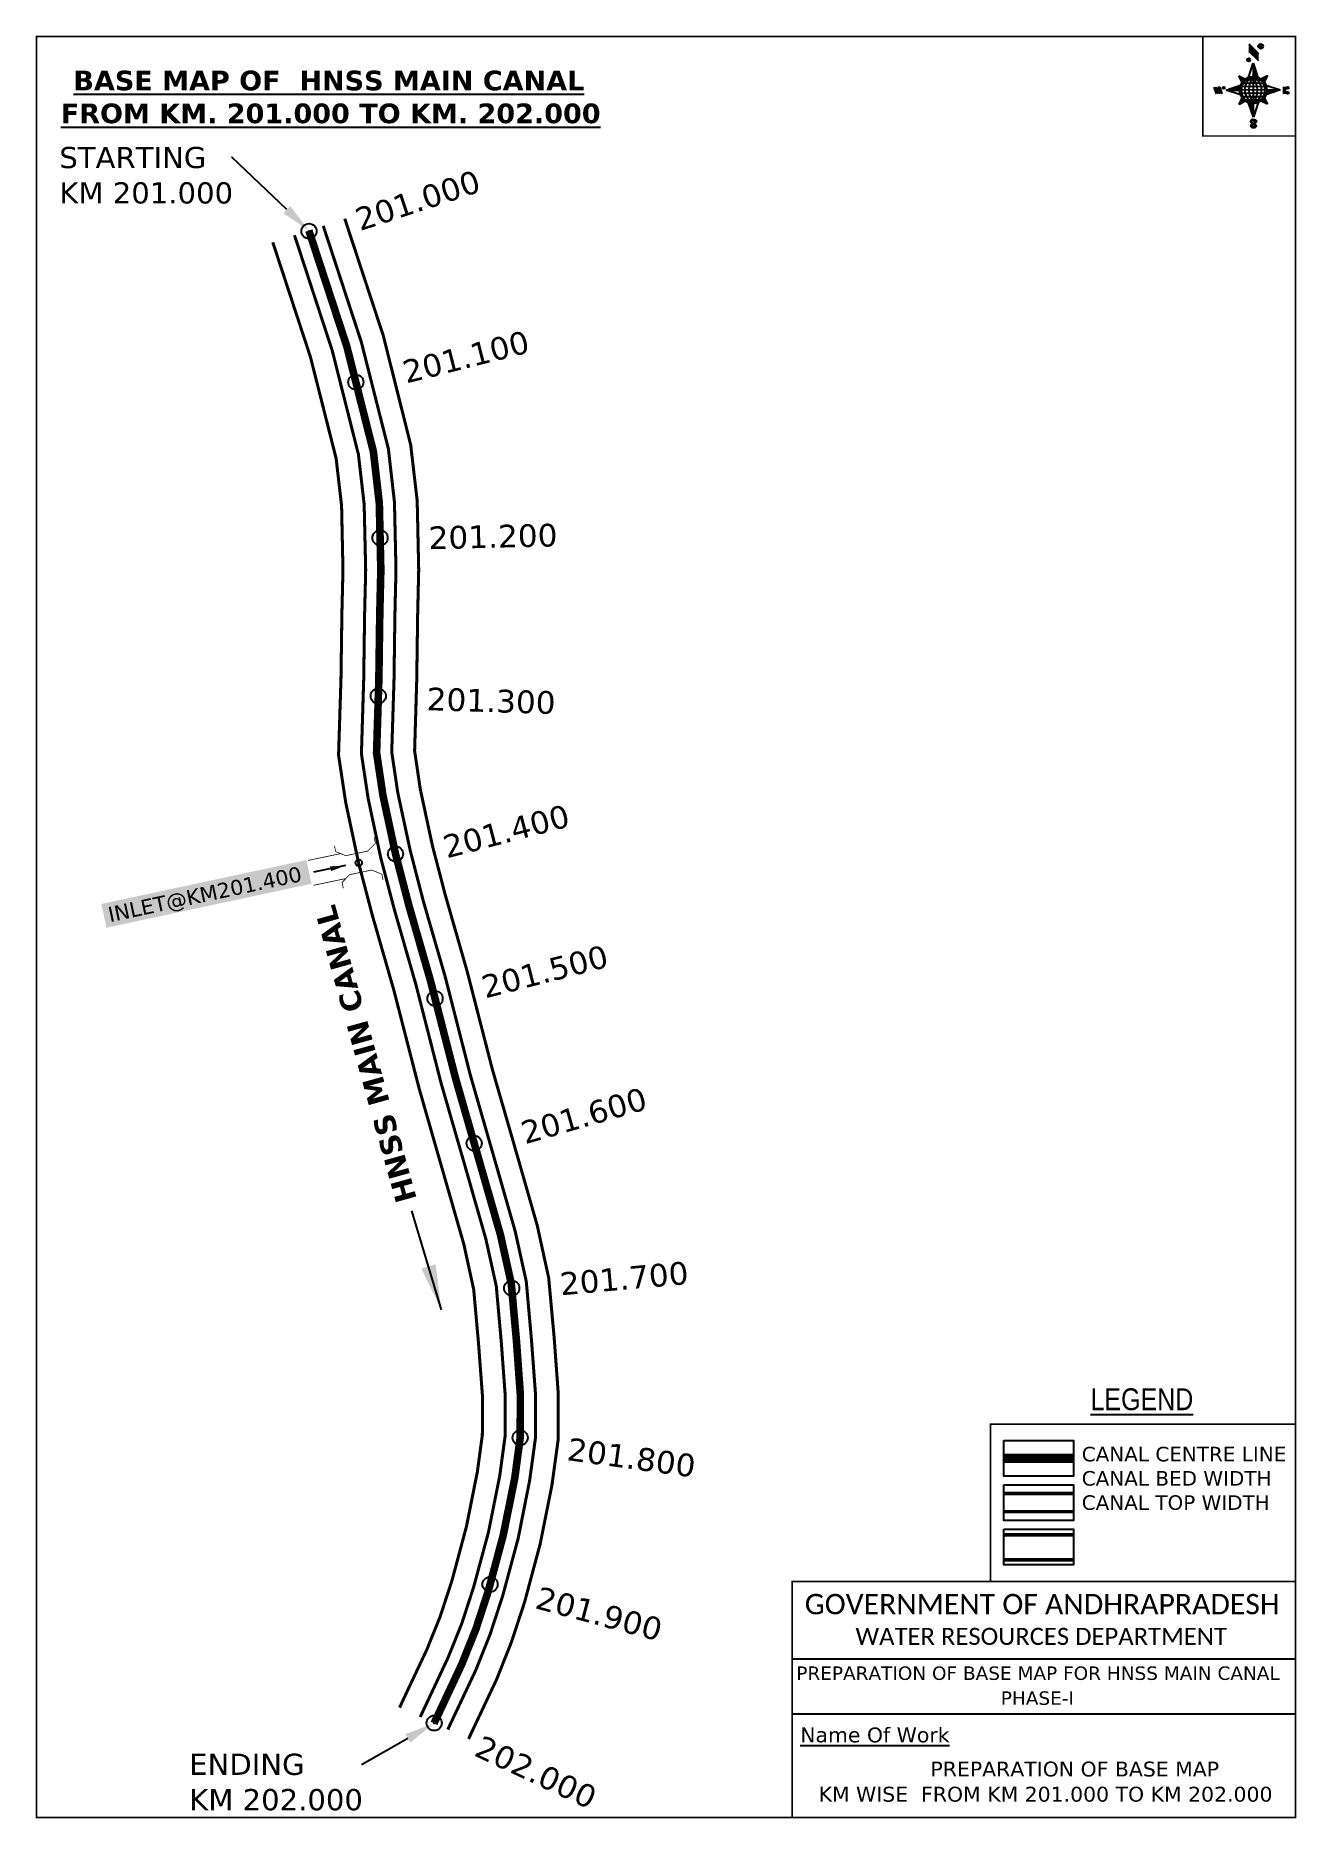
# Model space of a CAD drawing. Header units: inches. Extents: x 741984 to 745741, y 1640874 to 1644983.
# Drawn here: x 741984 to 742816, y 1640874 to 1642050 of the extents above.
import ezdxf
from ezdxf import colors
from ezdxf.entities.mleader import LeaderData, LeaderLine
from ezdxf.enums import TextEntityAlignment as Align
from ezdxf.math import Vec2, Vec3

# ---------------------------------------------------------------- set-up
doc = ezdxf.new("R2010")
doc.units = ezdxf.units.IN
doc.header["$MEASUREMENT"] = 0
doc.header["$PDMODE"] = 32
doc.header["$PDSIZE"] = 10
doc.linetypes.add('HIDDEN2', pattern=[0.1875, 0.125, -0.0625])
for name, color, linetype in [('AQUADUCT', 1, 'Continuous'), ('bord', 1, 'Continuous'), ('CANAL1', 1, 'Continuous'), ('CSMark', 72, 'Continuous'), ('DCBMS', 232, 'Continuous'), ('PAGE', 7, 'Continuous'), ('STRUCTURE', 5, 'Continuous'), ('TEXT', 7, 'Continuous')]:
    doc.layers.add(name, color=color, linetype=linetype)
doc.styles.add('ARIALN', font='ARIALN_1.TTF')
doc.styles.get("Standard").update_dxf_attribs({"font": 'verdana_0.ttf'})
doc.dimstyles.get("Standard").update_dxf_attribs({"dimtxt": 0.18, "dimasz": 0.18, "dimexe": 0.18, "dimexo": 0.0625, "dimgap": 0.09, "dimtad": 0, "dimtih": 1, "dimtoh": 1, "dimdec": 4, "dimzin": 0, "dimdsep": 46, "dimtxsty": 'Standard', "dimcen": 0.09, "dimadec": 0, "dimazin": 0, "dimtfac": 1, "dimtdec": 4, "dimtofl": 0, "dimtmove": 0, "dimatfit": 3, "dimfxl": 0, "dimtolj": 1, "dimtzin": 0, "dimarcsym": 0})
pattern_1 = [(267.297113149, (-8720374.938, 50637915.138), (10.5367255337, -0.497431438), [])]
pattern_2 = [(357.297113149, (-8720374.938, 50637915.138), (0.497431438, 10.5367255337), [])]

# ---------------------------------------------------------------- blocks, each defined once
blk = doc.blocks.new('*X16')
at = {"color": 0, "linetype": 'Continuous'}
for p, q in [((6321.6, 240.5), (6322.3, 241.2)), ((6321.6, 240.3), (6322.3, 241)), ((6321.6, 240.1), (6322.3, 240.8)), ((6321.6, 239.9), (6322.4, 240.7)), ((6321.6, 239.8), (6322.4, 240.6)), ((6321.6, 239.6), (6322.5, 240.5)), ((6321.6, 239.4), (6322.5, 240.3)), ((6321.6, 239.2), (6322.6, 240.2)), ((6321.7, 239.1), (6322.6, 240.1)), ((6321.8, 240.8), (6322.4, 241.4)), ((6321.8, 239), (6322.7, 240)), ((6321.8, 239), (6322.8, 239.9)), ((6321.9, 238.9), (6322.9, 239.8)), ((6322, 238.8), (6323, 239.7)), ((6322.1, 241.3), (6322.4, 241.6)), ((6322.1, 238.7), (6323.1, 239.6)), ((6322.2, 238.6), (6323.1, 239.6)), ((6322.3, 238.5), (6323.2, 239.5)), ((6322.4, 238.5), (6323.3, 239.4)), ((6322.5, 238.4), (6323.4, 239.3)), ((6322.7, 238.4), (6323.6, 239.3)), ((6322.8, 238.3), (6323.7, 239.2)), ((6322.9, 238.3), (6323.8, 239.1)), ((6323.1, 238.2), (6323.9, 239.1)), ((6323.2, 238.2), (6324, 239)), ((6323.3, 238.2), (6324.2, 239)), ((6323.5, 238.1), (6324.3, 238.9)), ((6323.7, 238.1), (6324.4, 238.9)), ((6323.8, 238.1), (6324.6, 238.8)), ((6324.1, 238.2), (6324.7, 238.8)), ((6324.3, 238.3), (6324.9, 238.8)), ((6324.6, 238.3), (6325.1, 238.8)), ((6324.8, 238.4), (6325.2, 238.8)), ((6325.1, 238.5), (6325.4, 238.8)), ((6325.4, 238.6), (6325.6, 238.8))]:
    blk.add_line(p, q, dxfattribs=at)
blk = doc.blocks.new('*X15')
at = {"color": 0, "linetype": 'Continuous'}
for p, q in [((6324.4, 240.3), (6324.5, 240.4)), ((6324.6, 240.3), (6324.8, 240.5)), ((6324.7, 240.2), (6325, 240.5)), ((6324.8, 240.2), (6325.2, 240.6)), ((6325, 240.1), (6325.5, 240.6)), ((6325.1, 240.1), (6325.6, 240.6)), ((6325.2, 240), (6325.8, 240.6)), ((6325.3, 240), (6326, 240.6)), ((6325.4, 239.9), (6326.1, 240.6)), ((6325.5, 239.8), (6326.2, 240.5)), ((6325.6, 239.8), (6326.3, 240.5)), ((6325.7, 239.7), (6326.5, 240.4)), ((6325.9, 239.6), (6326.6, 240.3)), ((6326, 239.5), (6326.7, 240.3)), ((6326, 239.4), (6326.8, 240.2)), ((6326.1, 239.3), (6327, 240.2)), ((6326.2, 239.3), (6327.1, 240.1)), ((6326.3, 239.2), (6327.1, 240)), ((6326.4, 239.1), (6327.2, 239.9)), ((6326.5, 239), (6327.3, 239.8)), ((6326.5, 238.9), (6327.4, 239.7)), ((6326.6, 238.8), (6327.5, 239.6)), ((6326.7, 238.7), (6327.5, 239.5)), ((6326.8, 238.6), (6327.6, 239.4)), ((6326.8, 238.5), (6327.7, 239.3)), ((6326.8, 236.5), (6327.4, 237)), ((6326.9, 238.3), (6327.8, 239.2)), ((6326.9, 238.2), (6327.9, 239.1)), ((6326.9, 236.8), (6327.6, 237.4)), ((6327, 238.1), (6327.8, 239)), ((6327, 237.9), (6327.8, 238.8)), ((6327, 237.8), (6327.8, 238.6)), ((6327, 237.6), (6327.8, 238.4)), ((6327, 237.4), (6327.8, 238.2)), ((6327, 237.3), (6327.8, 238)), ((6327, 237.1), (6327.8, 237.9))]:
    blk.add_line(p, q, dxfattribs=at)
blk = doc.blocks.new('H')
at = {"layer": 'bord', "extrusion": (0.000427885, 0.004792, 0.999988)}
h = blk.add_hatch(dxfattribs=at)
h.set_pattern_fill('LINE', color=8, scale=84.387686, angle=-2.7029, style=0)
h.set_pattern_definition(pattern_2)
h.paths.add_polyline_path([(-492, 786, -0.090992), (-448, 775), (-486, 912)])
h = blk.add_hatch(dxfattribs=at)
h.set_pattern_fill('LINE', color=8, scale=84.387686, angle=-92.7029, style=0)
h.set_pattern_definition(pattern_1)
h.paths.add_polyline_path([(-625, 665, -0.090992), (-615, 710), (-751, 671)])
h = blk.add_hatch(dxfattribs=at)
h.set_pattern_fill('LINE', color=8, scale=84.387686, angle=-2.7029, style=0)
h.set_pattern_definition(pattern_2)
h.paths.add_polyline_path([(-504, 533, -0.090992), (-549, 543), (-510, 406)])
h = blk.add_hatch(dxfattribs=at)
h.set_pattern_fill('LINE', color=8, scale=84.387686, angle=-92.7029, style=0)
h.set_pattern_definition(pattern_1)
h.paths.add_polyline_path([(-246, 647), (-372, 653, -0.090992), (-382, 609)])
for p, q in [((-519, 1020, -1217), (-435, 927, -1216)), ((-516, 1087, -1217), (-432, 994, -1217)), ((-538, 774, -1216), (-487, 906, -1216)), ((-487, 906, -1216), (-493, 780, -1216)), ((-487, 906, -1216), (-448, 769, -1216)), ((-865, 701, -1215), (-847, 638, -1215)), ((-847, 700, -1215), (-829, 637, -1215)), ((-829, 699, -1215), (-811, 636, -1215)), ((-829, 699, -1215), (-811, 698, -1215)), ((-811, 698, -1215), (-794, 635, -1215)), ((-752, 665, -1215), (-615, 704, -1215)), ((-627, 794, -1216), (-567, 760, -1216)), ((-627, 794, -1216), (-584, 747, -1215)), ((-599, 731, -1215), (-627, 794, -1216)), ((-421, 753, -1216), (-359, 781, -1216)), ((-359, 781, -1216), (-405, 739, -1216)), ((-359, 781, -1216), (-392, 721, -1215)), ((-379, 693, -1215), (-246, 641, -1215)), ((-213, 669, -1215), (-217, 601, -1215)), ((-752, 665, -1215), (-625, 659, -1215)), ((-619, 614, -1215), (-752, 665, -1215)), ((-639, 526, -1214), (-606, 585, -1215)), ((-639, 526, -1214), (-593, 568, -1215)), ((-577, 553, -1215), (-639, 526, -1214)), ((-511, 400, -1214), (-549, 537, -1214)), ((-460, 533, -1215), (-511, 400, -1214)), ((-505, 527, -1214), (-511, 400, -1214)), ((-371, 513, -1214), (-431, 546, -1215)), ((-371, 513, -1214), (-414, 560, -1215)), ((-399, 576, -1215), (-371, 513, -1214)), ((-246, 641, -1215), (-383, 603, -1215)), ((-373, 647, -1215), (-246, 641, -1215)), ((-197, 600, -1215), (-194, 668, -1215))]:
    blk.add_line(p, q, dxfattribs=at)
at = {"layer": 'bord', "color": 8, "linetype": 'ByBlock', "extrusion": (0.000427885, 0.004792, 0.999988)}
for p, q in [((-375, 679, -1215), (-620, 691, -1215)), ((-386, 711, -1215), (-605, 722, -1215)), ((-411, 744, -1216), (-578, 752, -1216)), ((-493, 780, -1216), (-505, 527, -1214)), ((-373, 647, -1215), (-625, 659, -1215)), ((-378, 616, -1215), (-623, 628, -1215)), ((-392, 585, -1215), (-611, 595, -1215)), ((-420, 555, -1215), (-587, 562, -1215))]:
    blk.add_line(p, q, dxfattribs=at)
at = {"layer": 'bord', "extrusion": (0.000427885, 0.004792, 0.999988), "elevation": -1212}
for points, const_width in [([(-522, 960), (-516, 1093)], 1.61), ([(-434, 933), (-428, 1066)], 1.61), ([(-870, 707), (-846, 706)], 0.642), ([(-829, 643), (-821, 678)], 0.642), ([(-793, 641), (-782, 694)], 0.642), ([(-223, 676), (-174, 673)], 0.706), ([(-829, 643), (-855, 644)], 0.642), ([(-811, 642), (-784, 641)], 0.642), ([(-177, 605), (-226, 607)], 0.706), ([(-195, 645), (-185, 644)], 0.706)]:
    blk.add_lwpolyline(points, dxfattribs=dict(at, const_width=const_width))
for points, const_width in [([(-414, 1073, 1), (-398, 1058, 1)], 22.3), ([(-530, 950, 1), (-520, 939, 1)], 14.8), ([(-776, 697, 1), (-769, 690, 1)], 8.9), ([(-180, 618, 1), (-173, 611, 1)], 9.79), ([(-178, 667, 1), (-171, 660, 1)], 9.79), ([(-490, 362, 1), (-498, 369, 1)], 11.1), ([(-525, 322, 1), (-533, 329, 1)], 11.1)]:
    blk.add_lwpolyline(points, format="xyb", close=True, dxfattribs=dict(at, const_width=const_width))
for points in [[(-537, 317), (-531, 310), (-520, 307), (-505, 307), (-494, 310), (-486, 318), (-487, 326), (-491, 333), (-494, 336), (-503, 341), (-522, 347), (-530, 352), (-534, 355), (-537, 363), (-537, 373), (-530, 381), (-520, 384), (-504, 384), (-493, 380), (-487, 373)], [(-522, 348), (-526, 354), (-528, 361), (-528, 371), (-526, 375), (-521, 381), (-515, 384)], [(-505, 307), (-499, 312), (-497, 319), (-497, 327), (-501, 335), (-509, 343)]]:
    blk.add_lwpolyline(points, dxfattribs=at)
at = {"layer": 'bord', "extrusion": (0.000427885, 0.004792, 0.999988)}
for centre, radius in [((-406, 1065, -1212), 22.3), ((-525, 944, -1212), 14.8), ((-773, 694, -1212), 8.9), ((-498, 659, -1212), 127), ((-177, 615, -1212), 9.79), ((-174, 663, -1212), 9.79), ((-494, 365, -1212), 11.1), ((-529, 325, -1212), 11.1)]:
    blk.add_circle(centre, radius, dxfattribs=at)
at = {"layer": 'bord', "color": 8, "linetype": 'ByBlock', "extrusion": (0.000427885, 0.004792, 0.999988)}
for centre, radius, start, end in [((-482, 658, -1212), 128, 94.9254, 259.6691), ((-437, 656, -1212), 141, 113.2864, 241.308), ((-316, 651, -1212), 222, 142.5892, 212.0053), ((-560, 662, -1212), 141, 293.2864, 61.308), ((-681, 668, -1212), 222, 322.5892, 32.0053), ((-515, 660, -1212), 128, 274.9254, 79.6691)]:
    blk.add_arc(centre, radius, start, end, dxfattribs=at)
at = {"layer": 'bord', "extrusion": (0.000427885, 0.004792, 0.999988)}
for points in [[(-516, 1093, -1212), (-431, 1000, -1212), (-519, 1026, -1212), (-434, 933, -1212)], [(-864, 707, -1212), (-846, 706, -1212), (-846, 644, -1212), (-829, 643, -1212)], [(-829, 705, -1212), (-811, 704, -1212), (-811, 642, -1212), (-793, 641, -1212)], [(-193, 674, -1212), (-197, 606, -1212), (-213, 675, -1212), (-216, 607, -1212)]]:
    blk.add_solid(points, dxfattribs=at)
at = {"layer": 'bord', "extrusion": (0.000427885, 0.004792, 0.999988), "xscale": 7.977342409717546, "yscale": 7.977342408231451, "zscale": 7.977342408476333, "rotation": 138.0840426661453}
for name, p in [('*X15', (38301, -31929, -1212)), ('*X16', (38314, -31951, -1212))]:
    blk.add_blockref(name, p, dxfattribs=at)
blk = doc.blocks.new('IN')
at = {"layer": 'STRUCTURE', "color": 190, "const_width": 0.5}
for points in [[(763895.1, 1696672), (763895.1, 1696668), (763889.1, 1696664), (763881.7, 1696664), (763874.3, 1696664), (763868.3, 1696668), (763868.3, 1696672)], [(763871.3, 1696666), (763849.3, 1696666)], [(763871.3, 1696649.2), (763849.3, 1696649.2)], [(763868.3, 1696643.2), (763868.3, 1696647.2), (763874.3, 1696651.2), (763881.7, 1696651.2), (763881.7, 1696651.2), (763881.7, 1696651.2), (763889.1, 1696651.2), (763895.1, 1696647.2), (763895.1, 1696643.2)]]:
    blk.add_lwpolyline(points, dxfattribs=at)
at = {"layer": 'STRUCTURE', "color": 0}
blk.add_circle((763881.7, 1696657.6), 2.11, dxfattribs=at)
blk.add_leader([(763872.7, 1696657.6), (763851.2, 1696657.6)], dimstyle='Standard', override={"dimasz": 10, "dimgap": 0.09, "dimtad": 0}, dxfattribs=at)

msp = doc.modelspace()

# ---------------------------------------------------------------- linework, layer by layer
at = {"color": 3}
for p in [(742164.5, 1641921.1), (742195.4, 1641821.4), (742211.4, 1641718.7), (742210.2, 1641614.3), (742221.6, 1641510.1), (742247.7, 1641414.7), (742273.5, 1641319.2), (742298.3, 1641223.6), (742303.9, 1641124.9), (742284, 1641028.1), (742247.1, 1640936.6)]:
    msp.add_point(p, dxfattribs=at)
at = {"layer": 'CANAL1', "color": 1, "linetype": 'HIDDEN2', "ltscale": 100, "const_width": 5}
msp.add_lwpolyline([(742164.4, 1641921.5), (742189.4, 1641845.2), (742207, 1641775.6), (742210.9, 1641741.5), (742211.9, 1641697.5), (742211.2, 1641668.4), (742210.6, 1641625.4), (742209.1, 1641576.8), (742213.3, 1641548.7), (742221.6, 1641510.1), (742230.4, 1641476.2), (742244.6, 1641426.7), (742261.4, 1641361.4), (742278.7, 1641301.2), (742290.9, 1641258.6), (742298, 1641226.5), (742301.4, 1641189), (742304, 1641153.1), (742303.9, 1641125), (742300.3, 1641098.2), (742292.7, 1641060.6), (742282.8, 1641023.6), (742274.7, 1640998.8), (742265.4, 1640975.6), (742249, 1640940.6), (742247, 1640936.4)], dxfattribs=at)
at = {"layer": 'CANAL1', "color": 5, "const_width": 2}
for points in [[(742256.1, 1640932.3), (742258, 1640936.4), (742274.6, 1640971.6), (742284.1, 1640995.4), (742292.4, 1641020.8), (742302.5, 1641058.3), (742310.1, 1641096.5), (742313.9, 1641124.3), (742314, 1641153.5), (742311.3, 1641189.8), (742307.9, 1641228), (742300.6, 1641261), (742288.3, 1641304), (742271, 1641364.1), (742254.3, 1641429.4), (742240, 1641478.8), (742231.3, 1641512.4), (742223.1, 1641550.5), (742219.1, 1641577.3), (742220.6, 1641625.1), (742221.2, 1641668.2), (742221.9, 1641697.5), (742220.9, 1641742.2), (742216.9, 1641777.4), (742199, 1641848), (742173.9, 1641924.6)], [(742154.9, 1641918.4), (742179.8, 1641842.4), (742197.1, 1641773.8), (742200.9, 1641740.8), (742201.9, 1641697.5), (742201.2, 1641668.6), (742200.6, 1641625.6), (742199.1, 1641576.2), (742203.5, 1641546.9), (742211.8, 1641507.8), (742220.8, 1641473.5), (742235, 1641424.1), (742251.7, 1641358.8), (742269.1, 1641298.5), (742281.2, 1641256.1), (742288.1, 1641225), (742291.4, 1641188.1), (742294, 1641152.8), (742293.9, 1641125.7), (742290.4, 1641099.9), (742283, 1641062.8), (742273.2, 1641026.5), (742265.3, 1641002.2), (742256.2, 1640979.6), (742239.9, 1640944.9), (742237.9, 1640940.6)]]:
    msp.add_lwpolyline(points, dxfattribs=at)
at = {"layer": 'CANAL1', "color": 200, "const_width": 2}
for points in [[(742188.1, 1641929.3), (742213.5, 1641852.2), (742231.6, 1641780.1), (742235.9, 1641743.2), (742236.9, 1641697.5), (742236.2, 1641667.9), (742235.6, 1641624.8), (742234.2, 1641578.2), (742237.9, 1641553.1), (742245.9, 1641515.8), (742254.5, 1641482.8), (742268.7, 1641433.3), (742285.5, 1641368), (742302.8, 1641308.1), (742315.2, 1641264.7), (742322.7, 1641230.3), (742326.3, 1641191), (742329, 1641154), (742328.9, 1641123.3), (742324.9, 1641094), (742317.1, 1641054.9), (742306.8, 1641016.5), (742298.2, 1640990.3), (742288.4, 1640965.6), (742271.6, 1640930), (742269.8, 1640926.1)], [(742140.6, 1641913.7), (742165.4, 1641838.2), (742182.4, 1641771.1), (742186, 1641739.8), (742186.9, 1641697.5), (742186.2, 1641668.9), (742185.6, 1641625.9), (742184, 1641575.3), (742188.7, 1641544.2), (742197.2, 1641504.3), (742206.3, 1641469.6), (742220.5, 1641420.2), (742237.3, 1641354.9), (742254.7, 1641294.3), (742266.7, 1641252.5), (742273.2, 1641222.7), (742276.4, 1641186.9), (742279, 1641152.2), (742278.9, 1641126.7), (742275.6, 1641102.3), (742268.4, 1641066.3), (742258.9, 1641030.8), (742251.2, 1641007.3), (742242.5, 1640985.6), (742226.3, 1640951.2), (742224.3, 1640946.8)]]:
    msp.add_lwpolyline(points, dxfattribs=at)
at = {"layer": 'CANAL1', "color": 1, "linetype": 'HIDDEN2', "ltscale": 100, "const_width": 6, "elevation": -0.4}
msp.add_lwpolyline([(742669.1, 1641111.3), (742623.1, 1641111.3)], dxfattribs=at)
at = {"layer": 'CANAL1', "color": 5, "const_width": 2.4, "elevation": -0.4}
for points in [[(742669.1, 1641088.1), (742623.1, 1641088.1)], [(742669.1, 1641076.1), (742623.1, 1641076.1)]]:
    msp.add_lwpolyline(points, dxfattribs=at)
at = {"layer": 'CANAL1', "color": 200, "const_width": 2.4, "elevation": -0.4}
for points in [[(742669.1, 1641060.9), (742623.1, 1641060.9)], [(742669.1, 1641044.4), (742623.1, 1641044.4)]]:
    msp.add_lwpolyline(points, dxfattribs=at)
at = {"layer": 'PAGE', "const_width": 1}
msp.add_lwpolyline([(741984.6, 1642049.6), (741984.6, 1640874.3), (742815.6, 1640874.3), (742815.6, 1642049.6), (741984.6, 1642049.6)], dxfattribs=at)
at = {"layer": 'PAGE'}
for points, const_width in [([(742815.6, 1642049.6), (742754.5, 1642049.6), (742754.5, 1641983.9), (742815.6, 1641983.9)], 1), ([(742815.6, 1641030), (742614.3, 1641030), (742614.3, 1641133.8), (742815.6, 1641133.8)], 1.2), ([(742483.4, 1641030), (742815.6, 1641030), (742815.6, 1640874.3), (742483.4, 1640874.3)], 1.2)]:
    msp.add_lwpolyline(points, close=True, dxfattribs=dict(at, const_width=const_width))
at = {"layer": 'PAGE', "elevation": -0.4}
for points in [[(742623.1, 1641123.1), (742669.1, 1641123.1), (742669.1, 1641099.6), (742623.1, 1641099.6)], [(742623.1, 1641093.8), (742669.1, 1641093.8), (742669.1, 1641070.3), (742623.1, 1641070.3)], [(742623.1, 1641064.6), (742669.1, 1641064.6), (742669.1, 1641041.1), (742623.1, 1641041.1)]]:
    msp.add_lwpolyline(points, close=True, dxfattribs=at)
at = {"layer": 'PAGE'}
for points in [[(742483.4, 1640979), (742815.6, 1640979)], [(742483.4, 1640942.6), (742815.6, 1640942.6)]]:
    msp.add_lwpolyline(points, dxfattribs=at)
at = {"layer": 'STRUCTURE', "color": 0}
msp.add_point((742221.6, 1641510.1), dxfattribs=at)

# ---------------------------------------------------------------- block references
at = {"layer": 'AQUADUCT', "color": 1, "xscale": 0.0703495379661093, "yscale": 0.07034953800030053, "zscale": 0.07034953795990817, "rotation": 3.078330607406165}
msp.add_blockref('H', (742825.2, 1641970.2, 85.4), dxfattribs=at)
at = {"layer": 'STRUCTURE', "color": 0, "rotation": 11.79602004817106}
msp.add_blockref('IN', (341292, -175481.5), dxfattribs=at)

# ---------------------------------------------------------------- texts
at = {"layer": 'CANAL1', "insert": (742222.5, 1641277.7), "char_height": 14, "width": 205.129, "attachment_point": 1, "rotation": 105.5494}
msp.add_mtext('\\pi0.96322;{\\fVerdana|b1|i0|c0|p34;HNSS MAIN CANAL}', dxfattribs=at)
at = {"layer": 'CSMark', "color": 1}
for s, rotation, p in [('201.000', 18.1895, (742195.8, 1641928.2)), ('201.100', 14.1542, (742226.8, 1641827.8)), ('201.200', 1.3026, (742243.4, 1641718.7)), ('201.300', 358.2729, (742242.2, 1641612.5)), ('201.400', 14.6122, (742253.5, 1641514.4)), ('201.500', 14.4055, (742278.9, 1641422)), ('201.600', 16.0724, (742305, 1641325.7)), ('201.700', 5.1299, (742330.1, 1641226.3)), ('201.800', 352.2241, (742335.2, 1641117.6)), ('201.900', 345.0084, (742314.9, 1641019.8)), ('202.000', 334.9388, (742275.8, 1640922.3))]:
    msp.add_text(s, height=15, rotation=rotation, dxfattribs=at).set_placement(p, align=Align.MIDDLE_LEFT)
at = {"layer": 'PAGE', "extrusion": (0.000201441, 0.004807, 0.999988), "style": 'ARIALN'}
msp.add_text('%%ULEGEND', height=14.4, rotation=359.9999, dxfattribs=at).set_placement((742714.2, 1641130.6, 8038.3), align=Align.MIDDLE)
at = {"layer": 'PAGE', "extrusion": (0.000201441, 0.004807, 0.999988)}
for s, height, p in [('PREPARATION OF BASE MAP FOR HNSS MAIN CANAL', 8.878, (742486.1, 1640945.4, 8037.4)), ('%%UName Of Work', 9.822, (742488.7, 1640904.2, 8036.1))]:
    msp.add_text(s, height=height, rotation=359.9999, dxfattribs=at).set_placement(p)
for s, height, p in [('PHASE-I', 8.88, (742645.2, 1640933.4, 8037.3)), ('PREPARATION OF BASE MAP', 9.822, (742669.9, 1640886.6, 8036.1)), ('KM WISE  FROM KM 201.000 TO KM 202.000', 9.822, (742650.6, 1640870, 8036.1))]:
    msp.add_text(s, height=height, rotation=359.9999, dxfattribs=at).set_placement(p, align=Align.MIDDLE_CENTER)
at = {"layer": 'PAGE', "extrusion": (0.000201441, 0.004807, 0.999988), "attachment_point": 1, "text_direction": (1, -1e-06, -0.000201)}
for s, insert, char_height, width in [('CANAL CENTRE LINE CANAL BED WIDTH {\\H2.3741x; }CANAL TOP WIDTH{\\H1.9188x; }', (742674.5, 1641118.9, -0.4), 9.6, 168.926), ('\\pi3.5885;{\\fCalibri|b0|i0|c0|p34;\\H1.3333x;GOVERNMENT OF ANDHRAPRADESH\\P\\pi37.073;\\H0.83998x;WATER RESOURCES DEPARTMENT}', (742488.1, 1641021.8, -1.3), 10.059, 321.276)]:
    msp.add_mtext(s, dxfattribs=dict(at, insert=insert, char_height=char_height, width=width))
at = {"layer": 'STRUCTURE', "color": 5, "insert": (742031, 1641474.8), "char_height": 10, "width": 132.444, "attachment_point": 1, "rotation": 12.0955, "bg_fill": 1, "box_fill_scale": 1.3, "bg_fill_color": 7, "bg_fill_true_color": 16777215, "bg_fill_transparency": 4390977}
msp.add_mtext('INLET@KM201.400', dxfattribs=at)
at = {"layer": 'TEXT', "color": 1, "insert": (741987.2, 1642027), "char_height": 13, "width": 379.826, "attachment_point": 1}
msp.add_mtext('\\pi21.755;{\\fVerdana|b1|i0|c0|p34;\\LBASE MAP OF  HNSS MAIN CANAL \\P\\pi13.452;FROM KM. 201.000 TO KM. 202.000}', dxfattribs=at)

# ---------------------------------------------------------------- leaders
at = {"layer": 'CANAL1'}
msp.add_leader([(742251.9, 1641209.2), (742232.4, 1641274.7)], dimstyle='Standard', override={"dimasz": 30, "dimgap": 0.09, "dimtad": 0}, dxfattribs=at)
at = {"layer": 'DCBMS', "color": 5}
ml = msp.add_multileader_mtext('Standard', dxfattribs=at)
ml.set_content('STARTING\\PKM 201.000', color=5)
ml.set_leader_properties()
ml.build(insert=Vec2(0, 0))
ml.multileader.update_dxf_attribs({"dogleg_length": 0.36, "arrow_head_size": 20})
ctx = ml.context
ctx.base_point, ctx.char_height, ctx.arrow_head_size, ctx.landing_gap_size, ctx.plane_origin = Vec3(741999.6, 1641969.6), 14, 20, 0.09, Vec3(742677.3, 1642035.8)
notes = []
notes.append((ctx, [(0, (1, 1, 0), (742113.8, 1641969.6), (-1, 0), 0.36, [(0, [(742164.4, 1641921.5)], 0, [])])]))
ctx.mtext.insert, ctx.mtext.flow_direction = Vec3(741999.7, 1641976.7), 5
ml = msp.add_multileader_mtext('Standard', dxfattribs=at)
ml.set_content('ENDING \\PKM 202.000', color=5)
ml.set_leader_properties()
ml.build(insert=Vec2(0, 0))
ml.multileader.update_dxf_attribs({"dogleg_length": 0.36, "arrow_head_size": 20})
ctx = ml.context
ctx.base_point, ctx.char_height, ctx.arrow_head_size, ctx.landing_gap_size, ctx.plane_origin = Vec3(742085.3, 1640909.3), 14, 20, 0.09, Vec3(742261.9, 1640941.9)
notes.append((ctx, [(0, (1, 1, 0), (742199.5, 1640909.3), (-1, 0), 0.36, [(0, [(742247, 1640936.4)], 0, [])])]))
ctx.mtext.insert, ctx.mtext.width, ctx.mtext.flow_direction = Vec3(742085.4, 1640916.4), 127.012, 5
for ctx, leaders in notes:
    for number, flags, end, landing, length, lines in leaders:
        leader = LeaderData()
        leader.index, (leader.has_last_leader_line, leader.has_dogleg_vector, leader.attachment_direction) = number, flags
        leader.last_leader_point, leader.dogleg_vector, leader.dogleg_length = Vec3(end), Vec3(landing), length
        for number, points, colour, breaks in lines:
            line = LeaderLine()
            line.index, line.vertices, line.color, line.breaks = number, Vec3.list(points), colors.encode_raw_color(colour), breaks
            leader.lines.append(line)
        ctx.leaders.append(leader)

doc.saveas('drawing.dxf')
